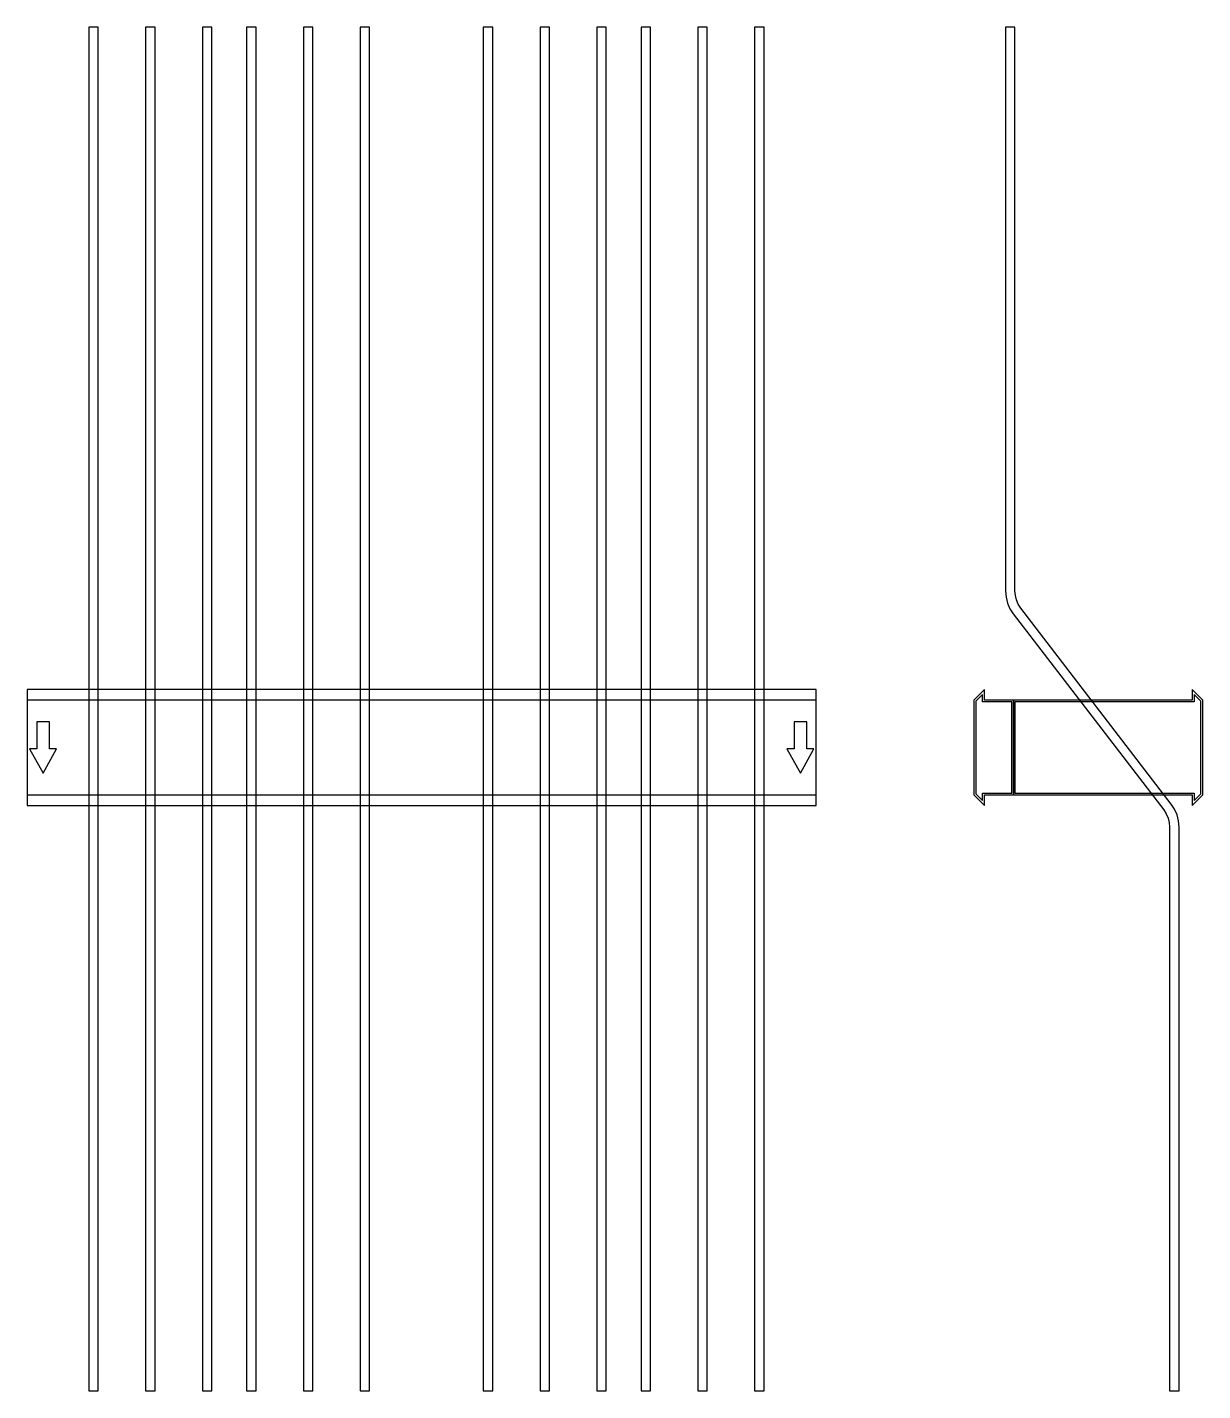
# Model space of a CAD drawing. Extents: x 0 to 1490, y -815 to 913.
import ezdxf

# ---------------------------------------------------------------- set-up
doc = ezdxf.new("R2010")
doc.units = 0
doc.layers.add('Halfen', color=7, linetype='CONTINUOUS')

msp = doc.modelspace()

# ---------------------------------------------------------------- linework, layer by layer
at = {"layer": 'Halfen', "color": 7}
for points in [[(90, -815.455), (90, 913.129), (78, 913.129), (78, -815.455)], [(162, -815.455), (162, 913.129), (150, 913.129), (150, -815.455)], [(234, -815.455), (234, 913.129), (222, 913.129), (222, -815.455)], [(290, -815.455), (290, 913.129), (278, 913.129), (278, -815.455)], [(362, -815.455), (362, 913.129), (350, 913.129), (350, -815.455)], [(434, -815.455), (434, 913.129), (422, 913.129), (422, -815.455)], [(590, -815.455), (590, 913.129), (578, 913.129), (578, -815.455)], [(662, -815.455), (662, 913.129), (650, 913.129), (650, -815.455)], [(734, -815.455), (734, 913.129), (722, 913.129), (722, -815.455)], [(790, -815.455), (790, 913.129), (778, 913.129), (778, -815.455)], [(862, -815.455), (862, 913.129), (850, 913.129), (850, -815.455)], [(934, -815.455), (934, 913.129), (922, 913.129), (922, -815.455)], [(1460, -815.455), (1460, -100.956), (1459.359, -93.137), (1457.453, -85.527), (1454.332, -78.329), (1450.081, -71.735), (1259.439, 176.714), (1256.251, 181.659), (1253.911, 187.057), (1252.481, 192.765), (1252, 198.629), (1252, 252.129), (1252, 913.129), (1240, 913.129), (1240, 252.129), (1240, 198.629), (1240.641, 190.81), (1242.547, 183.2), (1245.668, 176.002), (1249.919, 169.409), (1440.561, -79.04), (1443.749, -83.986), (1446.089, -89.384), (1447.519, -95.092), (1448, -100.956), (1448, -815.455)], [(0, -73.5), (1000, -73.5), (1000, 73.5), (0, 73.5)], [(1250, -60), (1250, 60), (1213.5, 60), (1213.5, 73.5), (1200, 60), (1200, -60), (1213.5, -73.5), (1213.5, -60)], [(1490, -60), (1490, 60), (1476.5, 73.5), (1476.5, 60), (1250, 60), (1250, -60), (1476.5, -60), (1476.5, -73.5)], [(0, -60), (1000, -60), (1000, 60), (0, 60)], [(1248, -58), (1248, 58), (1211, 58), (1211, 67.25), (1202.5, 58.75), (1202.5, -58.75), (1211, -67.25), (1211, -58)], [(1487.5, -58.75), (1487.5, 58.75), (1479, 67.25), (1479, 58), (1252, 58), (1252, -58), (1479, -58), (1479, -67.25)], [(20, -32.5), (37, -1.5), (28, -1.5), (28, 32.5), (12, 32.5), (12, -1.5), (3, -1.5)], [(980, -32.5), (997, -1.5), (988, -1.5), (988, 32.5), (972, 32.5), (972, -1.5), (963, -1.5)]]:
    msp.add_lwpolyline(points, close=True, dxfattribs=at)

doc.saveas('drawing.dxf')
